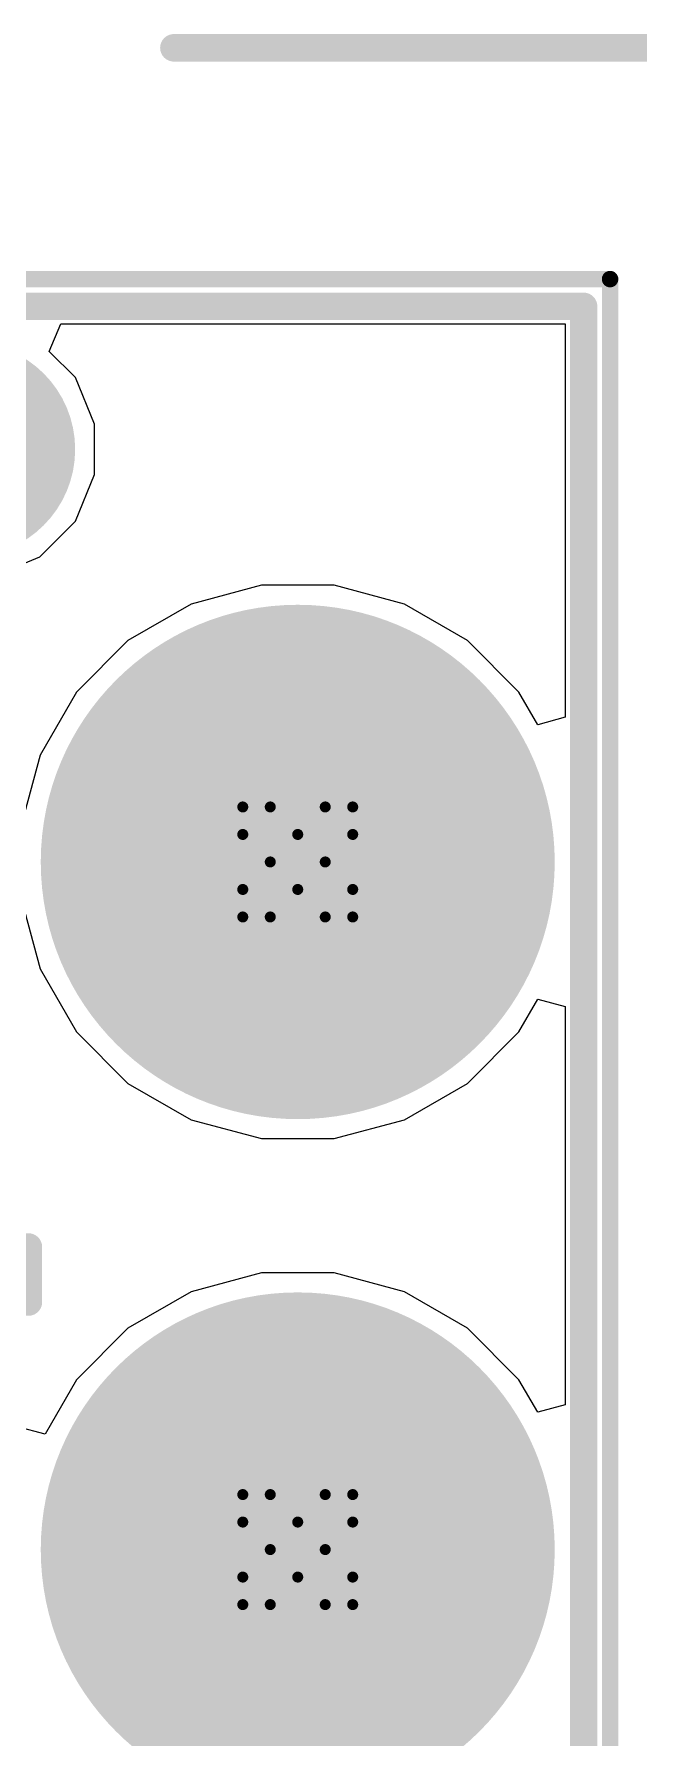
# Model space of a CAD drawing. Header units: inches. Extents: x -35 to 304, y -8 to 63.
# Drawn here: x 9.28 to 12.07, y 9.75 to 17.61 of the extents above; entities that cross this region are included whole.
import ezdxf

# ---------------------------------------------------------------- set-up
doc = ezdxf.new("R2010")
doc.units = ezdxf.units.IN
for name, color, linetype in [('Board Outline', 216, 'Continuous'), ('Bottom Layer', 5, 'Continuous'), ('Bottom Solder', 6, 'Continuous'), ('Dimensions', 6, 'Continuous'), ('Drill Drawing', 1, 'Continuous'), ('Pad Holes', 156, 'Continuous'), ('Top Layer', 1, 'Continuous'), ('Top Overlay', 2, 'Continuous'), ('Top Paste', 8, 'Continuous'), ('Top Solder', 216, 'Continuous')]:
    doc.layers.add(name, color=color, linetype=linetype)

# ---------------------------------------------------------------- blocks, each defined once
blk = doc.blocks.new('TC2030_IDC__5')
at = {"layer": 'Bottom Solder'}
h = blk.add_hatch(color=6, dxfattribs=at)
edge = h.paths.add_edge_path()
edge.add_arc((-2.54, 2.54), 0.1016, 0, 360)
h = blk.add_hatch(color=6, dxfattribs=at)
edge = h.paths.add_edge_path()
edge.add_arc((0.635, 2.54), 0.1016, 0, 360)
h = blk.add_hatch(color=6, dxfattribs=at)
edge = h.paths.add_edge_path()
edge.add_arc((2.54, 1.016), 0.1016, 0, 360)
h = blk.add_hatch(color=6, dxfattribs=at)
edge = h.paths.add_edge_path()
edge.add_arc((-2.54, 0), 0.1016, 0, 360)
h = blk.add_hatch(color=6, dxfattribs=at)
edge = h.paths.add_edge_path()
edge.add_arc((2.54, -1.016), 0.1016, 0, 360)
h = blk.add_hatch(color=6, dxfattribs=at)
edge = h.paths.add_edge_path()
edge.add_arc((-2.54, -2.54), 0.1016, 0, 360)
h = blk.add_hatch(color=6, dxfattribs=at)
edge = h.paths.add_edge_path()
edge.add_arc((0.635, -2.54), 0.1016, 0, 360)
at = {"layer": 'Pad Holes'}
h = blk.add_hatch(color=7, dxfattribs=at)
edge = h.paths.add_edge_path()
edge.add_arc((-2.54, 2.54), 1.1875, 0, 360)
h = blk.add_hatch(color=7, dxfattribs=at)
edge = h.paths.add_edge_path()
edge.add_arc((0.635, 2.54), 1.1875, 0, 360)
h = blk.add_hatch(color=7, dxfattribs=at)
edge = h.paths.add_edge_path()
edge.add_arc((2.54, 1.016), 0.4955, 0, 360)
h = blk.add_hatch(color=7, dxfattribs=at)
edge = h.paths.add_edge_path()
edge.add_arc((-2.54, 0), 0.4955, 0, 360)
h = blk.add_hatch(color=7, dxfattribs=at)
edge = h.paths.add_edge_path()
edge.add_arc((2.54, -1.016), 0.4955, 0, 360)
h = blk.add_hatch(color=7, dxfattribs=at)
edge = h.paths.add_edge_path()
edge.add_arc((-2.54, -2.54), 1.1875, 0, 360)
h = blk.add_hatch(color=7, dxfattribs=at)
edge = h.paths.add_edge_path()
edge.add_arc((0.635, -2.54), 1.1875, 0, 360)
at = {"layer": 'Top Layer'}
h = blk.add_hatch(color=1, dxfattribs=at)
edge = h.paths.add_edge_path()
edge.add_arc((-1.27, 0.635), 0.3935, 0, 360)
h = blk.add_hatch(color=1, dxfattribs=at)
edge = h.paths.add_edge_path()
edge.add_arc((0, 0.635), 0.3935, 0, 360)
h = blk.add_hatch(color=1, dxfattribs=at)
edge = h.paths.add_edge_path()
edge.add_arc((1.27, 0.635), 0.3935, 0, 360)
h = blk.add_hatch(color=1, dxfattribs=at)
edge = h.paths.add_edge_path()
edge.add_arc((-1.27, -0.635), 0.3935, 0, 360)
h = blk.add_hatch(color=1, dxfattribs=at)
edge = h.paths.add_edge_path()
edge.add_arc((-1.27, -0.635), 0.3935, 0, 360)
h = blk.add_hatch(color=1, dxfattribs=at)
edge = h.paths.add_edge_path()
edge.add_arc((0, -0.635), 0.3935, 0, 360)
h = blk.add_hatch(color=1, dxfattribs=at)
edge = h.paths.add_edge_path()
edge.add_arc((1.27, -0.635), 0.3935, 0, 360)
at = {"layer": 'Top Paste'}
h = blk.add_hatch(color=8, dxfattribs=at)
edge = h.paths.add_edge_path()
edge.add_arc((-1.27, 0.635), 0.3935, 0, 360)
h = blk.add_hatch(color=8, dxfattribs=at)
edge = h.paths.add_edge_path()
edge.add_arc((0, 0.635), 0.3935, 0, 360)
h = blk.add_hatch(color=8, dxfattribs=at)
edge = h.paths.add_edge_path()
edge.add_arc((1.27, 0.635), 0.3935, 0, 360)
h = blk.add_hatch(color=8, dxfattribs=at)
edge = h.paths.add_edge_path()
edge.add_arc((-1.27, -0.635), 0.3935, 0, 360)
h = blk.add_hatch(color=8, dxfattribs=at)
edge = h.paths.add_edge_path()
edge.add_arc((-1.27, -0.635), 0.3935, 0, 360)
h = blk.add_hatch(color=8, dxfattribs=at)
edge = h.paths.add_edge_path()
edge.add_arc((0, -0.635), 0.3935, 0, 360)
h = blk.add_hatch(color=8, dxfattribs=at)
edge = h.paths.add_edge_path()
edge.add_arc((1.27, -0.635), 0.3935, 0, 360)
at = {"layer": 'Top Solder'}
h = blk.add_hatch(color=216, dxfattribs=at)
edge = h.paths.add_edge_path()
edge.add_arc((-2.54, 2.54), 0.1016, 0, 360)
h = blk.add_hatch(color=216, dxfattribs=at)
edge = h.paths.add_edge_path()
edge.add_arc((0.635, 2.54), 0.1016, 0, 360)
h = blk.add_hatch(color=216, dxfattribs=at)
edge = h.paths.add_edge_path()
edge.add_arc((-1.27, 0.635), 0.4951, 0, 360)
h = blk.add_hatch(color=216, dxfattribs=at)
edge = h.paths.add_edge_path()
edge.add_arc((0, 0.635), 0.4951, 0, 360)
h = blk.add_hatch(color=216, dxfattribs=at)
edge = h.paths.add_edge_path()
edge.add_arc((1.27, 0.635), 0.4951, 0, 360)
h = blk.add_hatch(color=216, dxfattribs=at)
edge = h.paths.add_edge_path()
edge.add_arc((2.54, 1.016), 0.1016, 0, 360)
h = blk.add_hatch(color=216, dxfattribs=at)
edge = h.paths.add_edge_path()
edge.add_arc((-2.54, 0), 0.1016, 0, 360)
h = blk.add_hatch(color=216, dxfattribs=at)
edge = h.paths.add_edge_path()
edge.add_arc((-1.27, -0.635), 0.4951, 0, 360)
h = blk.add_hatch(color=216, dxfattribs=at)
edge = h.paths.add_edge_path()
edge.add_arc((-1.27, -0.635), 0.4951, 0, 360)
h = blk.add_hatch(color=216, dxfattribs=at)
edge = h.paths.add_edge_path()
edge.add_arc((0, -0.635), 0.4951, 0, 360)
h = blk.add_hatch(color=216, dxfattribs=at)
edge = h.paths.add_edge_path()
edge.add_arc((1.27, -0.635), 0.4951, 0, 360)
h = blk.add_hatch(color=216, dxfattribs=at)
edge = h.paths.add_edge_path()
edge.add_arc((2.54, -1.016), 0.1016, 0, 360)
h = blk.add_hatch(color=216, dxfattribs=at)
edge = h.paths.add_edge_path()
edge.add_arc((-2.54, -2.54), 0.1016, 0, 360)
h = blk.add_hatch(color=216, dxfattribs=at)
edge = h.paths.add_edge_path()
edge.add_arc((0.635, -2.54), 0.1016, 0, 360)
at = {"layer": 'Top Overlay'}
for points in [[(-3.8608, 3.8608, 0.127, 0.127, 0), (-3.8608, -3.8608, 0.127, 0.127, 0)], [(-3.8608, 3.8608, 0.127, 0.127, 0), (3.2004, 3.8608, 0.127, 0.127, 0)], [(3.2004, 3.8608, 0.127, 0.127, 0), (3.2004, -3.8608, 0.127, 0.127, 0)], [(-1.27, -1.1684, 0.127, 0.127, 0), (-1.397, -1.2954, 0.127, 0.127, 0)], [(-1.27, -1.1684, 0.127, 0.127, 0), (-1.143, -1.2954, 0.127, 0.127, 0)], [(-1.397, -1.2954, 0.127, 0.127, 0), (-1.143, -1.2954, 0.127, 0.127, 0)], [(-3.8608, -3.8608, 0.127, 0.127, 0), (3.2004, -3.8608, 0.127, 0.127, 0)]]:
    blk.add_lwpolyline(points, format="xyseb", dxfattribs=at)
for points in [[(-3.89255, 3.8608, 0.0635, 0.0635, 1), (-3.82905, 3.8608, 0.0635, 0.0635, 1)], [(-3.89255, 3.8608, 0.0635, 0.0635, 1), (-3.82905, 3.8608, 0.0635, 0.0635, 1)], [(3.16865, 3.8608, 0.0635, 0.0635, 1), (3.23215, 3.8608, 0.0635, 0.0635, 1)], [(3.16865, 3.8608, 0.0635, 0.0635, 1), (3.23215, 3.8608, 0.0635, 0.0635, 1)], [(-1.30175, -1.1684, 0.0635, 0.0635, 1), (-1.23825, -1.1684, 0.0635, 0.0635, 1)], [(-1.30175, -1.1684, 0.0635, 0.0635, 1), (-1.23825, -1.1684, 0.0635, 0.0635, 1)], [(-1.42875, -1.2954, 0.0635, 0.0635, 1), (-1.36525, -1.2954, 0.0635, 0.0635, 1)], [(-1.42875, -1.2954, 0.0635, 0.0635, 1), (-1.36525, -1.2954, 0.0635, 0.0635, 1)], [(-1.17475, -1.2954, 0.0635, 0.0635, 1), (-1.11125, -1.2954, 0.0635, 0.0635, 1)], [(-1.17475, -1.2954, 0.0635, 0.0635, 1), (-1.11125, -1.2954, 0.0635, 0.0635, 1)], [(-3.89255, -3.8608, 0.0635, 0.0635, 1), (-3.82905, -3.8608, 0.0635, 0.0635, 1)], [(-3.89255, -3.8608, 0.0635, 0.0635, 1), (-3.82905, -3.8608, 0.0635, 0.0635, 1)], [(3.16865, -3.8608, 0.0635, 0.0635, 1), (3.23215, -3.8608, 0.0635, 0.0635, 1)], [(3.16865, -3.8608, 0.0635, 0.0635, 1), (3.23215, -3.8608, 0.0635, 0.0635, 1)]]:
    blk.add_lwpolyline(points, format="xyseb", close=True, dxfattribs=at)

msp = doc.modelspace()

# ---------------------------------------------------------------- linework, layer by layer
at = {"layer": 'Board Outline'}
for points in [[(3.9738, 16.4835, 0.0762, 0.0762, 0), (11.9375, 16.4835, 0.0762, 0.0762, 0)], [(11.9375, 9.1674, 0.0762, 0.0762, 0), (11.9375, 16.4835, 0.0762, 0.0762, 0)]]:
    msp.add_lwpolyline(points, format="xyseb", dxfattribs=at)
msp.add_lwpolyline([(11.9184, 16.4835, 0.0381, 0.0381, 1), (11.9565, 16.4835, 0.0381, 0.0381, 1)], format="xyseb", close=True, dxfattribs=at)
msp.add_lwpolyline([(11.9184, 16.4835, 0.0381, 0.0381, 1), (11.9565, 16.4835, 0.0381, 0.0381, 1)], format="xyseb", close=True, dxfattribs=at)
at = {"layer": 'Bottom Layer'}
for p, q in [((9.3461, 16.1493), (9.3987, 16.2763)), ((9.3987, 16.2763), (11.7303, 16.2763)), ((11.7303, 16.2763), (11.7303, 14.4601)), ((9.4665, 16.0289), (9.3461, 16.1493)), ((9.5557, 15.8137), (9.4665, 16.0289)), ((9.5557, 15.5808), (9.5557, 15.8137)), ((9.4665, 15.3656), (9.5557, 15.5808)), ((9.3018, 15.2009), (9.4665, 15.3656)), ((9.0866, 15.1117), (9.3018, 15.2009)), ((10.326, 15.0697), (10.0011, 14.9827)), ((10.6623, 15.0697), (10.326, 15.0697)), ((10.9873, 14.9827), (10.6623, 15.0697)), ((10.0011, 14.9827), (9.7098, 14.8145)), ((11.2786, 14.8145), (10.9873, 14.9827)), ((9.7098, 14.8145), (9.4719, 14.5766)), ((11.5164, 14.5766), (11.2786, 14.8145)), ((9.4719, 14.5766), (9.3037, 14.2853)), ((11.6033, 14.4261), (11.5164, 14.5766)), ((11.7303, 14.4601), (11.6033, 14.4261)), ((9.3037, 14.2853), (9.2167, 13.9604)), ((9.2167, 13.624), (9.3037, 13.2991)), ((9.3037, 13.2991), (9.4719, 13.0078)), ((11.5164, 13.0078), (11.6033, 13.1584)), ((11.6033, 13.1584), (11.7303, 13.1243)), ((11.7303, 13.1243), (11.7303, 11.2851)), ((9.4719, 13.0078), (9.7098, 12.77)), ((11.2786, 12.77), (11.5164, 13.0078)), ((9.7098, 12.77), (10.0011, 12.6018)), ((10.9873, 12.6018), (11.2786, 12.77)), ((10.0011, 12.6018), (10.326, 12.5147)), ((10.6623, 12.5147), (10.9873, 12.6018)), ((10.326, 12.5147), (10.6623, 12.5147)), ((10.326, 11.8947), (10.0011, 11.8077)), ((10.6623, 11.8947), (10.326, 11.8947)), ((10.9873, 11.8077), (10.6623, 11.8947)), ((10.0011, 11.8077), (9.7098, 11.6395)), ((11.2786, 11.6395), (10.9873, 11.8077)), ((9.7098, 11.6395), (9.4719, 11.4016)), ((11.5164, 11.4016), (11.2786, 11.6395)), ((9.4719, 11.4016), (9.3264, 11.1497)), ((11.6033, 11.2511), (11.5164, 11.4016)), ((11.7303, 11.2851), (11.6033, 11.2511)), ((9.3264, 11.1497), (9.1994, 11.1837))]:
    msp.add_line(p, q, dxfattribs=at)
at = {"layer": 'Dimensions'}
msp.add_lwpolyline([(9.9219, 17.5514, 0.127, 0.127, 0), (15.9969, 17.5514, 0.127, 0.127, 0)], format="xyseb", dxfattribs=at)
msp.add_lwpolyline([(9.8901, 17.5514, 0.0635, 0.0635, 1), (9.9536, 17.5514, 0.0635, 0.0635, 1)], format="xyseb", close=True, dxfattribs=at)
at = {"layer": 'Drill Drawing'}
for points in [[(10.2402, 13.9192, 0.0508, 0.0508, 0), (10.2402, 14.0462, 0.0508, 0.0508, 0)], [(10.2402, 14.0462, 0.0508, 0.0508, 0), (10.3672, 14.0462, 0.0508, 0.0508, 0)], [(10.3672, 14.0462, 0.0508, 0.0508, 0), (10.4942, 13.9192, 0.0508, 0.0508, 0)], [(10.4942, 13.9192, 0.0508, 0.0508, 0), (10.6212, 14.0462, 0.0508, 0.0508, 0)], [(10.6212, 14.0462, 0.0508, 0.0508, 0), (10.7482, 14.0462, 0.0508, 0.0508, 0)], [(10.7482, 13.9192, 0.0508, 0.0508, 0), (10.7482, 14.0462, 0.0508, 0.0508, 0)], [(10.2402, 13.9192, 0.0508, 0.0508, 0), (10.3672, 13.7922, 0.0508, 0.0508, 0)], [(10.6212, 13.7922, 0.0508, 0.0508, 0), (10.7482, 13.9192, 0.0508, 0.0508, 0)], [(10.2402, 13.6652, 0.0508, 0.0508, 0), (10.3672, 13.7922, 0.0508, 0.0508, 0)], [(10.6212, 13.7922, 0.0508, 0.0508, 0), (10.7482, 13.6652, 0.0508, 0.0508, 0)], [(10.2402, 13.5382, 0.0508, 0.0508, 0), (10.2402, 13.6652, 0.0508, 0.0508, 0)], [(10.3672, 13.5382, 0.0508, 0.0508, 0), (10.4942, 13.6652, 0.0508, 0.0508, 0)], [(10.4942, 13.6652, 0.0508, 0.0508, 0), (10.6212, 13.5382, 0.0508, 0.0508, 0)], [(10.7482, 13.5382, 0.0508, 0.0508, 0), (10.7482, 13.6652, 0.0508, 0.0508, 0)], [(10.2402, 13.5382, 0.0508, 0.0508, 0), (10.3672, 13.5382, 0.0508, 0.0508, 0)], [(10.6212, 13.5382, 0.0508, 0.0508, 0), (10.7482, 13.5382, 0.0508, 0.0508, 0)], [(10.2402, 10.7442, 0.0508, 0.0508, 0), (10.2402, 10.8712, 0.0508, 0.0508, 0)], [(10.2402, 10.8712, 0.0508, 0.0508, 0), (10.3672, 10.8712, 0.0508, 0.0508, 0)], [(10.3672, 10.8712, 0.0508, 0.0508, 0), (10.4942, 10.7442, 0.0508, 0.0508, 0)], [(10.4942, 10.7442, 0.0508, 0.0508, 0), (10.6212, 10.8712, 0.0508, 0.0508, 0)], [(10.6212, 10.8712, 0.0508, 0.0508, 0), (10.7482, 10.8712, 0.0508, 0.0508, 0)], [(10.7482, 10.7442, 0.0508, 0.0508, 0), (10.7482, 10.8712, 0.0508, 0.0508, 0)], [(10.2402, 10.7442, 0.0508, 0.0508, 0), (10.3672, 10.6172, 0.0508, 0.0508, 0)], [(10.6212, 10.6172, 0.0508, 0.0508, 0), (10.7482, 10.7442, 0.0508, 0.0508, 0)], [(10.2402, 10.4902, 0.0508, 0.0508, 0), (10.3672, 10.6172, 0.0508, 0.0508, 0)], [(10.6212, 10.6172, 0.0508, 0.0508, 0), (10.7482, 10.4902, 0.0508, 0.0508, 0)], [(10.2402, 10.3632, 0.0508, 0.0508, 0), (10.2402, 10.4902, 0.0508, 0.0508, 0)], [(10.3672, 10.3632, 0.0508, 0.0508, 0), (10.4942, 10.4902, 0.0508, 0.0508, 0)], [(10.4942, 10.4902, 0.0508, 0.0508, 0), (10.6212, 10.3632, 0.0508, 0.0508, 0)], [(10.7482, 10.3632, 0.0508, 0.0508, 0), (10.7482, 10.4902, 0.0508, 0.0508, 0)], [(10.2402, 10.3632, 0.0508, 0.0508, 0), (10.3672, 10.3632, 0.0508, 0.0508, 0)], [(10.6212, 10.3632, 0.0508, 0.0508, 0), (10.7482, 10.3632, 0.0508, 0.0508, 0)]]:
    msp.add_lwpolyline(points, format="xyseb", dxfattribs=at)
for points in [[(10.2275, 14.0462, 0.0254, 0.0254, 1), (10.2529, 14.0462, 0.0254, 0.0254, 1)], [(10.2275, 14.0462, 0.0254, 0.0254, 1), (10.2529, 14.0462, 0.0254, 0.0254, 1)], [(10.3545, 14.0462, 0.0254, 0.0254, 1), (10.3799, 14.0462, 0.0254, 0.0254, 1)], [(10.3545, 14.0462, 0.0254, 0.0254, 1), (10.3799, 14.0462, 0.0254, 0.0254, 1)], [(10.6085, 14.0462, 0.0254, 0.0254, 1), (10.6339, 14.0462, 0.0254, 0.0254, 1)], [(10.6085, 14.0462, 0.0254, 0.0254, 1), (10.6339, 14.0462, 0.0254, 0.0254, 1)], [(10.7355, 14.0462, 0.0254, 0.0254, 1), (10.7609, 14.0462, 0.0254, 0.0254, 1)], [(10.7355, 14.0462, 0.0254, 0.0254, 1), (10.7609, 14.0462, 0.0254, 0.0254, 1)], [(10.2275, 13.9192, 0.0254, 0.0254, 1), (10.2529, 13.9192, 0.0254, 0.0254, 1)], [(10.2275, 13.9192, 0.0254, 0.0254, 1), (10.2529, 13.9192, 0.0254, 0.0254, 1)], [(10.4815, 13.9192, 0.0254, 0.0254, 1), (10.5069, 13.9192, 0.0254, 0.0254, 1)], [(10.4815, 13.9192, 0.0254, 0.0254, 1), (10.5069, 13.9192, 0.0254, 0.0254, 1)], [(10.7355, 13.9192, 0.0254, 0.0254, 1), (10.7609, 13.9192, 0.0254, 0.0254, 1)], [(10.7355, 13.9192, 0.0254, 0.0254, 1), (10.7609, 13.9192, 0.0254, 0.0254, 1)], [(10.3545, 13.7922, 0.0254, 0.0254, 1), (10.3799, 13.7922, 0.0254, 0.0254, 1)], [(10.3545, 13.7922, 0.0254, 0.0254, 1), (10.3799, 13.7922, 0.0254, 0.0254, 1)], [(10.6085, 13.7922, 0.0254, 0.0254, 1), (10.6339, 13.7922, 0.0254, 0.0254, 1)], [(10.6085, 13.7922, 0.0254, 0.0254, 1), (10.6339, 13.7922, 0.0254, 0.0254, 1)], [(10.2275, 13.6652, 0.0254, 0.0254, 1), (10.2529, 13.6652, 0.0254, 0.0254, 1)], [(10.2275, 13.6652, 0.0254, 0.0254, 1), (10.2529, 13.6652, 0.0254, 0.0254, 1)], [(10.4815, 13.6652, 0.0254, 0.0254, 1), (10.5069, 13.6652, 0.0254, 0.0254, 1)], [(10.4815, 13.6652, 0.0254, 0.0254, 1), (10.5069, 13.6652, 0.0254, 0.0254, 1)], [(10.7355, 13.6652, 0.0254, 0.0254, 1), (10.7609, 13.6652, 0.0254, 0.0254, 1)], [(10.7355, 13.6652, 0.0254, 0.0254, 1), (10.7609, 13.6652, 0.0254, 0.0254, 1)], [(10.2275, 13.5382, 0.0254, 0.0254, 1), (10.2529, 13.5382, 0.0254, 0.0254, 1)], [(10.2275, 13.5382, 0.0254, 0.0254, 1), (10.2529, 13.5382, 0.0254, 0.0254, 1)], [(10.3545, 13.5382, 0.0254, 0.0254, 1), (10.3799, 13.5382, 0.0254, 0.0254, 1)], [(10.3545, 13.5382, 0.0254, 0.0254, 1), (10.3799, 13.5382, 0.0254, 0.0254, 1)], [(10.6085, 13.5382, 0.0254, 0.0254, 1), (10.6339, 13.5382, 0.0254, 0.0254, 1)], [(10.6085, 13.5382, 0.0254, 0.0254, 1), (10.6339, 13.5382, 0.0254, 0.0254, 1)], [(10.7355, 13.5382, 0.0254, 0.0254, 1), (10.7609, 13.5382, 0.0254, 0.0254, 1)], [(10.7355, 13.5382, 0.0254, 0.0254, 1), (10.7609, 13.5382, 0.0254, 0.0254, 1)], [(10.2275, 10.8712, 0.0254, 0.0254, 1), (10.2529, 10.8712, 0.0254, 0.0254, 1)], [(10.2275, 10.8712, 0.0254, 0.0254, 1), (10.2529, 10.8712, 0.0254, 0.0254, 1)], [(10.3545, 10.8712, 0.0254, 0.0254, 1), (10.3799, 10.8712, 0.0254, 0.0254, 1)], [(10.3545, 10.8712, 0.0254, 0.0254, 1), (10.3799, 10.8712, 0.0254, 0.0254, 1)], [(10.6085, 10.8712, 0.0254, 0.0254, 1), (10.6339, 10.8712, 0.0254, 0.0254, 1)], [(10.6085, 10.8712, 0.0254, 0.0254, 1), (10.6339, 10.8712, 0.0254, 0.0254, 1)], [(10.7355, 10.8712, 0.0254, 0.0254, 1), (10.7609, 10.8712, 0.0254, 0.0254, 1)], [(10.7355, 10.8712, 0.0254, 0.0254, 1), (10.7609, 10.8712, 0.0254, 0.0254, 1)], [(10.2275, 10.7442, 0.0254, 0.0254, 1), (10.2529, 10.7442, 0.0254, 0.0254, 1)], [(10.2275, 10.7442, 0.0254, 0.0254, 1), (10.2529, 10.7442, 0.0254, 0.0254, 1)], [(10.4815, 10.7442, 0.0254, 0.0254, 1), (10.5069, 10.7442, 0.0254, 0.0254, 1)], [(10.4815, 10.7442, 0.0254, 0.0254, 1), (10.5069, 10.7442, 0.0254, 0.0254, 1)], [(10.7355, 10.7442, 0.0254, 0.0254, 1), (10.7609, 10.7442, 0.0254, 0.0254, 1)], [(10.7355, 10.7442, 0.0254, 0.0254, 1), (10.7609, 10.7442, 0.0254, 0.0254, 1)], [(10.3545, 10.6172, 0.0254, 0.0254, 1), (10.3799, 10.6172, 0.0254, 0.0254, 1)], [(10.3545, 10.6172, 0.0254, 0.0254, 1), (10.3799, 10.6172, 0.0254, 0.0254, 1)], [(10.6085, 10.6172, 0.0254, 0.0254, 1), (10.6339, 10.6172, 0.0254, 0.0254, 1)], [(10.6085, 10.6172, 0.0254, 0.0254, 1), (10.6339, 10.6172, 0.0254, 0.0254, 1)], [(10.2275, 10.4902, 0.0254, 0.0254, 1), (10.2529, 10.4902, 0.0254, 0.0254, 1)], [(10.2275, 10.4902, 0.0254, 0.0254, 1), (10.2529, 10.4902, 0.0254, 0.0254, 1)], [(10.4815, 10.4902, 0.0254, 0.0254, 1), (10.5069, 10.4902, 0.0254, 0.0254, 1)], [(10.4815, 10.4902, 0.0254, 0.0254, 1), (10.5069, 10.4902, 0.0254, 0.0254, 1)], [(10.7355, 10.4902, 0.0254, 0.0254, 1), (10.7609, 10.4902, 0.0254, 0.0254, 1)], [(10.7355, 10.4902, 0.0254, 0.0254, 1), (10.7609, 10.4902, 0.0254, 0.0254, 1)], [(10.2275, 10.3632, 0.0254, 0.0254, 1), (10.2529, 10.3632, 0.0254, 0.0254, 1)], [(10.2275, 10.3632, 0.0254, 0.0254, 1), (10.2529, 10.3632, 0.0254, 0.0254, 1)], [(10.3545, 10.3632, 0.0254, 0.0254, 1), (10.3799, 10.3632, 0.0254, 0.0254, 1)], [(10.3545, 10.3632, 0.0254, 0.0254, 1), (10.3799, 10.3632, 0.0254, 0.0254, 1)], [(10.6085, 10.3632, 0.0254, 0.0254, 1), (10.6339, 10.3632, 0.0254, 0.0254, 1)], [(10.6085, 10.3632, 0.0254, 0.0254, 1), (10.6339, 10.3632, 0.0254, 0.0254, 1)], [(10.7355, 10.3632, 0.0254, 0.0254, 1), (10.7609, 10.3632, 0.0254, 0.0254, 1)], [(10.7355, 10.3632, 0.0254, 0.0254, 1), (10.7609, 10.3632, 0.0254, 0.0254, 1)]]:
    msp.add_lwpolyline(points, format="xyseb", close=True, dxfattribs=at)

# ---------------------------------------------------------------- block references
at = {"rotation": 90}
msp.add_blockref('TC2030_IDC__5', (7.9542, 13.1572), dxfattribs=at)

doc.saveas('drawing.dxf')
